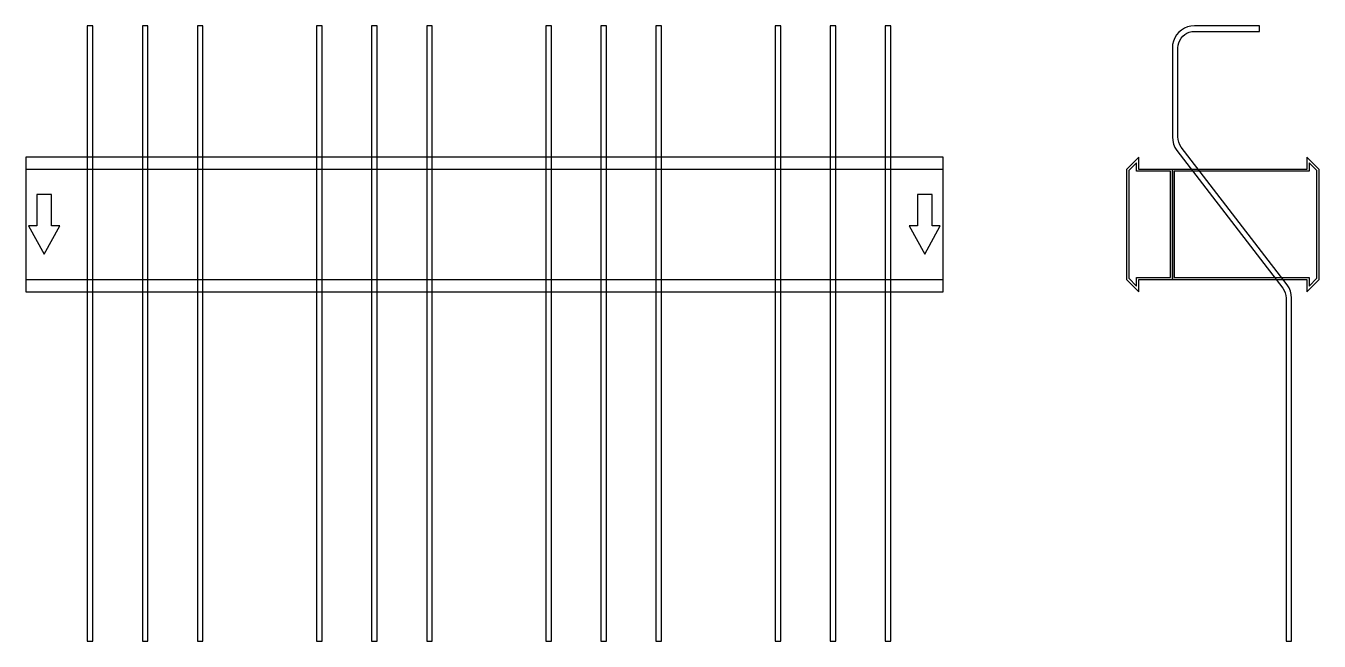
# Model space of a CAD drawing. Extents: x 0 to 1410, y -455 to 217.
import ezdxf

# ---------------------------------------------------------------- set-up
doc = ezdxf.new("R2010")
doc.units = 0
doc.layers.add('Halfen', color=7, linetype='CONTINUOUS')

msp = doc.modelspace()

# ---------------------------------------------------------------- linework, layer by layer
at = {"layer": 'Halfen', "color": 7}
for points in [[(73, -454.728), (73, 216.629), (67, 216.629), (67, -454.728)], [(133, -454.728), (133, 216.629), (127, 216.629), (127, -454.728)], [(193, -454.728), (193, 216.629), (187, 216.629), (187, -454.728)], [(323, -454.728), (323, 216.629), (317, 216.629), (317, -454.728)], [(383, -454.728), (383, 216.629), (377, 216.629), (377, -454.728)], [(443, -454.728), (443, 216.629), (437, 216.629), (437, -454.728)], [(573, -454.728), (573, 216.629), (567, 216.629), (567, -454.728)], [(633, -454.728), (633, 216.629), (627, 216.629), (627, -454.728)], [(693, -454.728), (693, 216.629), (687, 216.629), (687, -454.728)], [(823, -454.728), (823, 216.629), (817, 216.629), (817, -454.728)], [(883, -454.728), (883, 216.629), (877, 216.629), (877, -454.728)], [(943, -454.728), (943, 216.629), (937, 216.629), (937, -454.728)], [(1380, -454.728), (1380, -80.478), (1379.679, -76.568), (1378.726, -72.763), (1377.166, -69.164), (1375.04, -65.868), (1259.72, 84.421), (1258.125, 86.894), (1256.955, 89.593), (1256.24, 92.447), (1256, 95.379), (1256, 192.629), (1256.222, 195.445), (1256.881, 198.191), (1257.962, 200.801), (1259.438, 203.209), (1261.272, 205.357), (1263.42, 207.191), (1265.828, 208.667), (1268.438, 209.748), (1271.184, 210.407), (1274, 210.629), (1345, 210.629), (1345, 216.629), (1274, 216.629), (1270.246, 216.333), (1266.584, 215.454), (1263.104, 214.013), (1259.893, 212.045), (1257.029, 209.599), (1254.584, 206.736), (1252.616, 203.525), (1251.175, 200.045), (1250.295, 196.383), (1250, 192.629), (1250, 95.379), (1250.321, 91.47), (1251.274, 87.665), (1252.834, 84.066), (1254.96, 80.769), (1370.28, -69.52), (1371.875, -71.993), (1373.045, -74.692), (1373.76, -77.546), (1374, -80.478), (1374, -454.728)], [(0, -73.5), (1000, -73.5), (1000, 73.5), (0, 73.5)], [(1250, -60), (1250, 60), (1213.5, 60), (1213.5, 73.5), (1200, 60), (1200, -60), (1213.5, -73.5), (1213.5, -60)], [(1410, -60), (1410, 60), (1396.5, 73.5), (1396.5, 60), (1250, 60), (1250, -60), (1396.5, -60), (1396.5, -73.5)], [(0, -60), (1000, -60), (1000, 60), (0, 60)], [(1248, -58), (1248, 58), (1211, 58), (1211, 67.25), (1202.5, 58.75), (1202.5, -58.75), (1211, -67.25), (1211, -58)], [(1407.5, -58.75), (1407.5, 58.75), (1399, 67.25), (1399, 58), (1252, 58), (1252, -58), (1399, -58), (1399, -67.25)], [(20, -32.5), (37, -1.5), (28, -1.5), (28, 32.5), (12, 32.5), (12, -1.5), (3, -1.5)], [(980, -32.5), (997, -1.5), (988, -1.5), (988, 32.5), (972, 32.5), (972, -1.5), (963, -1.5)]]:
    msp.add_lwpolyline(points, close=True, dxfattribs=at)

doc.saveas('drawing.dxf')
